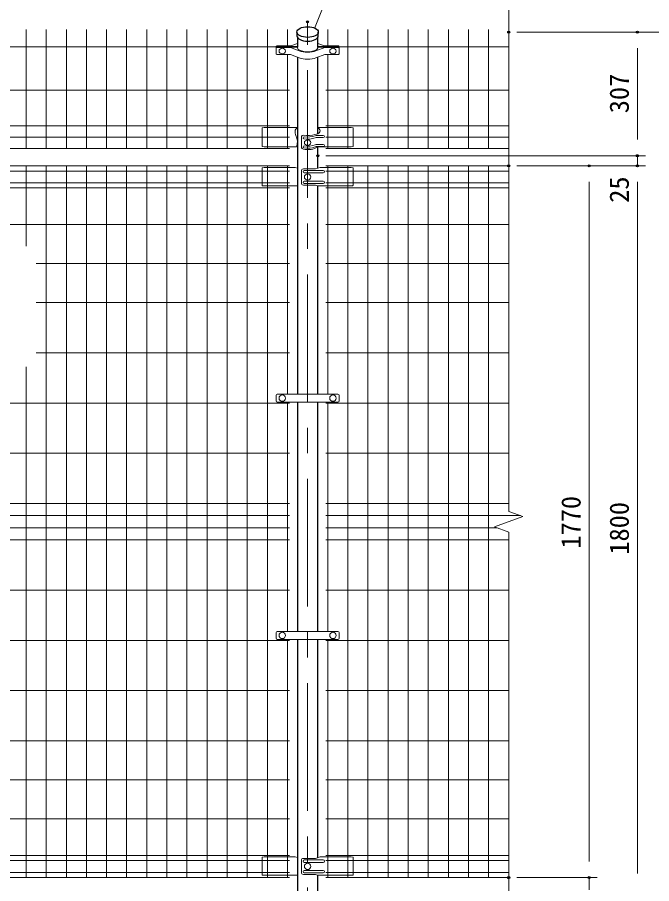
# Model space of a CAD drawing. Units: millimetres, scale not verified. Extents: x -4200 to 4200, y -2970 to 2970.
# Drawn here: x -2107 to -529, y -411 to 1743 of the extents above; entities that cross this region are included whole.
import ezdxf
from ezdxf.enums import TextEntityAlignment as Align

# ---------------------------------------------------------------- set-up
doc = ezdxf.new("R2010")
doc.units = ezdxf.units.MM
doc.header["$LTSCALE"] = 10
doc.header["$PDMODE"] = 32
doc.header["$PDSIZE"] = 5
doc.linetypes.add('USER1', pattern=[50.8, 31.75, -6.35, 6.35, -6.35])
for name, color, linetype, lineweight in [('0-4_D-STR-DIM', 7, 'Continuous', 13), ('0-7_D-STR1', 1, 'Continuous', 25), ('0-8_D-BMK', 2, 'USER1', 13), ('0-9_D-STR2', 7, 'Continuous', 13), ('0-A_D-STR3', 3, 'Continuous', 13), ('0-D_D-STR-TXT', 7, 'Continuous', 13)]:
    doc.layers.add(name, color=color, linetype=linetype, lineweight=lineweight)
doc.layers.add('0-6_Defpoints', color=7, linetype='Continuous')
doc.styles.add('ＭＳ ゴシック', font='')
doc.styles.get('ＭＳ ゴシック').set_extended_font_data('MS Gothic')

msp = doc.modelspace()

# ---------------------------------------------------------------- linework, layer by layer
at = {"layer": '0-4_D-STR-DIM'}
for p, q in [((-884.97, 514.63), (-884.97, 1775.48)), ((-864.97, 1705.98), (-544.97, 1705.98)), ((-864.97, 1705.98), (-424.97, 1705.98)), ((-564.97, 1438.98), (-564.97, 1665.98)), ((-564.97, 1438.98), (-564.97, 1478.98)), ((-1339.57, 1398.98), (-544.97, 1398.98)), ((-1339.57, 1398.98), (-544.97, 1398.98)), ((-564.97, 1373.98), (-564.97, 1398.98)), ((-864.97, 1373.98), (-664.97, 1373.98)), ((-864.97, 1373.98), (-544.97, 1373.98)), ((-864.97, 1373.98), (-544.97, 1373.98)), ((-684.97, -356.02), (-684.97, 1333.98)), ((-564.97, -386.02), (-564.97, 1333.98)), ((-564.97, 1333.98), (-564.97, 1293.98)), ((-920.21, 476.15), (-849.74, 501.81)), ((-849.74, 501.81), (-884.97, 514.63)), ((-884.97, 463.33), (-920.21, 476.15)), ((-884.97, -519.02), (-884.97, 463.33)), ((-684.97, -356.02), (-684.97, -316.02)), ((-864.97, -396.02), (-664.97, -396.02)), ((-864.97, -396.02), (-664.97, -396.02)), ((-684.97, -426.02), (-684.97, -396.02))]:
    msp.add_line(p, q, dxfattribs=at)
at = {"layer": '0-6_Defpoints'}
for p in [(-1384.97, 1731.72), (-884.97, 1705.98), (-564.97, 1705.98), (-1359.57, 1398.98), (-1359.57, 1398.98), (-564.97, 1398.98), (-884.97, 1373.98), (-684.97, 1373.98), (-564.97, 1373.98), (-884.97, -396.02), (-684.97, -396.02)]:
    msp.add_point(p, dxfattribs=at)
at = {"layer": '0-7_D-STR1'}
for p, q in [((-1411.57, 1706.42), (-1411.57, 1696.89)), ((-1358.37, 1696.89), (-1358.37, 1706.42)), ((-1410.37, 1692.94), (-1410.37, 1668.93)), ((-1359.57, 1668.93), (-1359.57, 1692.94)), ((-1410.37, 1644.31), (-1410.37, 806.23)), ((-1359.57, 1453.36), (-1359.57, 1644.31)), ((-1359.57, 1368.07), (-1359.57, 1420.61)), ((-1359.57, 806.23), (-1359.57, 1324.16)), ((-1410.37, 786.23), (-1410.37, 216.23)), ((-1359.57, 216.23), (-1359.57, 786.23)), ((-1410.37, 196.23), (-1410.37, -726.02)), ((-1359.57, -345.93), (-1359.57, 196.23))]:
    msp.add_line(p, q, dxfattribs=at)
msp.add_lwpolyline([(-1410.37, -726.02), (-1359.57, -726.02), (-1359.57, -389.84)], dxfattribs=at)
msp.add_ellipse((-1384.97, 1706.42), major_axis=(26.6, 0), ratio=0.5, dxfattribs=at)
msp.add_ellipse((-1384.97, 1696.89), major_axis=(26.6, 0), ratio=0.5, start_param=3.1415927, end_param=6.2831853, dxfattribs=at)
at = {"layer": '0-8_D-BMK'}
msp.add_line((-1384.97, -738.02), (-1384.97, 1731.72), dxfattribs=at)
at = {"layer": '0-9_D-STR2'}
for p, q in [((-2084.97, 1416.88), (-2084.97, 1712.48)), ((-2034.97, 1416.88), (-2034.97, 1712.48)), ((-1984.97, 1416.88), (-1984.97, 1712.48)), ((-1934.97, 1416.88), (-1934.97, 1712.48)), ((-1884.97, 1416.88), (-1884.97, 1712.48)), ((-1834.97, 1416.88), (-1834.97, 1712.48)), ((-1784.97, 1416.88), (-1784.97, 1712.48)), ((-1734.97, 1416.88), (-1734.97, 1712.48)), ((-1684.97, 1416.88), (-1684.97, 1712.48)), ((-1634.97, 1416.88), (-1634.97, 1712.48)), ((-1584.97, 1416.88), (-1584.97, 1712.48)), ((-1534.97, 1416.88), (-1534.97, 1712.48)), ((-1484.97, 1416.88), (-1484.97, 1712.48)), ((-1434.97, 1668.93), (-1434.97, 1712.48)), ((-1334.97, 1668.93), (-1334.97, 1712.48)), ((-1284.97, 1416.88), (-1284.97, 1712.48)), ((-1234.97, 1416.88), (-1234.97, 1712.48)), ((-1184.97, 1416.88), (-1184.97, 1712.48)), ((-1134.97, 1416.88), (-1134.97, 1712.48)), ((-1084.97, 1416.88), (-1084.97, 1712.48)), ((-1034.97, 1416.88), (-1034.97, 1712.48)), ((-984.97, 1416.88), (-984.97, 1712.48)), ((-934.97, 1416.88), (-934.97, 1712.48)), ((-3339.97, 1669.98), (-1429.97, 1669.98)), ((-1339.97, 1669.98), (-884.97, 1669.98)), ((-1434.97, 1416.88), (-1434.97, 1650.46)), ((-1334.97, 1416.88), (-1334.97, 1650.46)), ((-3339.97, 1561.72), (-1429.97, 1561.72)), ((-1339.97, 1561.72), (-884.97, 1561.72)), ((-3339.97, 1472.88), (-1429.97, 1472.88)), ((-1339.97, 1472.88), (-884.97, 1472.88)), ((-3339.97, 1444.88), (-1429.97, 1444.88)), ((-1339.97, 1444.88), (-884.97, 1444.88)), ((-3339.97, 1416.88), (-1429.97, 1416.88)), ((-1339.97, 1416.88), (-884.97, 1416.88)), ((-1429.97, 1373.98), (-3339.97, 1373.98)), ((-1429.97, 1360.88), (-3339.97, 1360.88)), ((-2084.97, 1173.98), (-2084.97, 1373.98)), ((-2034.97, -396.02), (-2034.97, 1373.98)), ((-1984.97, -396.02), (-1984.97, 1373.98)), ((-1934.97, -396.02), (-1934.97, 1373.98)), ((-1884.97, -396.02), (-1884.97, 1373.98)), ((-1834.97, -396.02), (-1834.97, 1373.98)), ((-1784.97, -396.02), (-1784.97, 1373.98)), ((-1734.97, -396.02), (-1734.97, 1373.98)), ((-1684.97, -396.02), (-1684.97, 1373.98)), ((-1634.97, -396.02), (-1634.97, 1373.98)), ((-1584.97, -396.02), (-1584.97, 1373.98)), ((-1534.97, -396.02), (-1534.97, 1373.98)), ((-1484.97, -396.02), (-1484.97, 1373.98)), ((-1434.97, 806.23), (-1434.97, 1373.98)), ((-1339.97, 1373.98), (-884.97, 1373.98)), ((-1339.97, 1360.88), (-884.97, 1360.88)), ((-1334.97, 806.23), (-1334.97, 1373.98)), ((-1284.97, -396.02), (-1284.97, 1373.98)), ((-1234.97, -396.02), (-1234.97, 1373.98)), ((-1184.97, -396.02), (-1184.97, 1373.98)), ((-1134.97, -396.02), (-1134.97, 1373.98)), ((-1084.97, -396.02), (-1084.97, 1373.98)), ((-1034.97, -396.02), (-1034.97, 1373.98)), ((-984.97, -396.02), (-984.97, 1373.98)), ((-934.97, -396.02), (-934.97, 1373.98)), ((-1429.97, 1331.08), (-3339.97, 1331.08)), ((-1429.97, 1319.22), (-3339.97, 1319.22)), ((-1339.97, 1331.08), (-884.97, 1331.08)), ((-1339.97, 1319.22), (-884.97, 1319.22)), ((-1429.97, 1227.98), (-3339.97, 1227.98)), ((-1339.97, 1227.98), (-884.97, 1227.98)), ((-1429.97, 1130.98), (-2059.97, 1130.98)), ((-1339.97, 1130.98), (-884.97, 1130.98)), ((-1429.97, 1033.98), (-2059.97, 1033.98)), ((-1339.97, 1033.98), (-884.97, 1033.98)), ((-1429.97, 908.98), (-2059.97, 908.98)), ((-1339.97, 908.98), (-884.97, 908.98)), ((-2084.97, -396.02), (-2084.97, 873.98)), ((-1429.97, 783.98), (-3339.97, 783.98)), ((-1434.97, 216.23), (-1434.97, 786.23)), ((-1339.97, 783.98), (-884.97, 783.98)), ((-1334.97, 216.23), (-1334.97, 786.23)), ((-1429.97, 658.98), (-3339.97, 658.98)), ((-1339.97, 658.98), (-884.97, 658.98)), ((-1429.97, 533.98), (-3339.97, 533.98)), ((-1339.97, 533.98), (-884.97, 533.98)), ((-1429.97, 503.98), (-3339.97, 503.98)), ((-1339.97, 503.98), (-855.71, 503.98)), ((-1429.97, 473.98), (-3339.97, 473.98)), ((-1339.97, 473.98), (-914.24, 473.98)), ((-1429.97, 443.98), (-3339.97, 443.98)), ((-1339.97, 443.98), (-884.97, 443.98)), ((-1429.97, 318.98), (-3339.97, 318.98)), ((-1339.97, 318.98), (-884.97, 318.98)), ((-1429.97, 193.98), (-3339.97, 193.98)), ((-1434.97, -396.02), (-1434.97, 196.23)), ((-1339.97, 193.98), (-884.97, 193.98)), ((-1334.97, -396.02), (-1334.97, 196.23)), ((-1429.97, 68.98), (-3339.97, 68.98)), ((-1339.97, 68.98), (-884.97, 68.98)), ((-1429.97, -56.02), (-3339.97, -56.02)), ((-1339.97, -56.02), (-884.97, -56.02)), ((-1429.97, -153.02), (-3339.97, -153.02)), ((-1339.97, -153.02), (-884.97, -153.02)), ((-1429.97, -250.02), (-3339.97, -250.02)), ((-1339.97, -250.02), (-884.97, -250.02)), ((-1429.97, -341.26), (-3339.97, -341.26)), ((-1339.97, -341.26), (-884.97, -341.26)), ((-1429.97, -353.12), (-3339.97, -353.12)), ((-1339.97, -353.12), (-884.97, -353.12)), ((-1429.97, -382.92), (-3339.97, -382.92)), ((-1339.97, -382.92), (-884.97, -382.92)), ((-1429.97, -396.02), (-3339.97, -396.02)), ((-1339.97, -396.02), (-884.97, -396.02))]:
    msp.add_line(p, q, dxfattribs=at)
at = {"layer": '0-A_D-STR3'}
for p, q in [((-1463.47, 1669.93), (-1463.47, 1655.41)), ((-1463.47, 1666.98), (-1463.47, 1652.46)), ((-1426.98, 1671.88), (-1461.47, 1671.88)), ((-1410.37, 1670.75), (-1461.47, 1670.75)), ((-1410.37, 1668.93), (-1461.47, 1668.93)), ((-1427.47, 1667.8), (-1461.47, 1667.8)), ((-1427.47, 1667.8), (-1405.61, 1659.92)), ((-1426.98, 1671.88), (-1410.37, 1677.87)), ((-1410.37, 1668.93), (-1410.37, 1667.33)), ((-1342.47, 1667.8), (-1364.34, 1659.92)), ((-1342.97, 1671.88), (-1359.57, 1677.87)), ((-1359.57, 1670.75), (-1308.47, 1670.75)), ((-1359.57, 1668.93), (-1308.47, 1668.93)), ((-1359.57, 1668.93), (-1359.57, 1667.33)), ((-1342.97, 1671.88), (-1308.47, 1671.88)), ((-1342.47, 1667.8), (-1308.47, 1667.8)), ((-1306.47, 1669.93), (-1306.47, 1655.41)), ((-1306.47, 1666.98), (-1306.47, 1652.46)), ((-1427.41, 1650.46), (-1461.47, 1650.46)), ((-1427.41, 1650.46), (-1405.63, 1642.6)), ((-1342.54, 1650.46), (-1364.32, 1642.6)), ((-1342.54, 1650.46), (-1308.47, 1650.46)), ((-1492.97, 1468.88), (-1497.97, 1467.88)), ((-1497.97, 1467.88), (-1497.97, 1421.88)), ((-1410.37, 1468.88), (-1492.97, 1468.88)), ((-1276.97, 1468.88), (-1359.57, 1468.88)), ((-1276.97, 1468.88), (-1271.97, 1467.88)), ((-1271.97, 1467.88), (-1271.97, 1421.88)), ((-1400.46, 1419.86), (-1400.46, 1446.58)), ((-1361.62, 1449.31), (-1345.97, 1449.31)), ((-1361.62, 1444.11), (-1345.97, 1444.11)), ((-1492.97, 1420.88), (-1497.97, 1421.88)), ((-1361.62, 1426.79), (-1345.97, 1426.79)), ((-1276.97, 1420.88), (-1271.97, 1421.88)), ((-1412.61, 1420.88), (-1492.97, 1420.88)), ((-1361.62, 1421.6), (-1345.97, 1421.6)), ((-1276.97, 1420.88), (-1356.73, 1420.88)), ((-1492.97, 1369.98), (-1497.97, 1368.98)), ((-1497.97, 1368.98), (-1497.97, 1325.16)), ((-1492.97, 1369.98), (-1415.89, 1369.98)), ((-1415.89, 1369.98), (-1410.37, 1368.07)), ((-1400.46, 1360.98), (-1400.46, 1330.98)), ((-1365.62, 1365.98), (-1395.46, 1365.98)), ((-1345.97, 1361.98), (-1393.39, 1361.98)), ((-1354.06, 1369.98), (-1365.62, 1365.98)), ((-1276.97, 1369.98), (-1354.06, 1369.98)), ((-1276.97, 1369.98), (-1271.97, 1368.98)), ((-1271.97, 1368.98), (-1271.97, 1325.16)), ((-1345.97, 1355.98), (-1393.39, 1355.98)), ((-1345.97, 1335.98), (-1393.39, 1335.98)), ((-1410.37, 1324.16), (-1496.97, 1324.16)), ((-1365.62, 1325.98), (-1395.46, 1325.98)), ((-1345.97, 1329.98), (-1393.39, 1329.98)), ((-1360.37, 1324.16), (-1365.62, 1325.98)), ((-1360.37, 1324.16), (-1272.97, 1324.16)), ((-1463.47, 803.23), (-1463.47, 789.23)), ((-1460.47, 806.23), (-1309.47, 806.23)), ((-1306.47, 803.23), (-1306.47, 789.23)), ((-1460.47, 786.23), (-1309.47, 786.23)), ((-1460.47, 216.23), (-1309.47, 216.23)), ((-1463.47, 213.23), (-1463.47, 199.23)), ((-1460.47, 196.23), (-1309.47, 196.23)), ((-1306.47, 213.23), (-1306.47, 199.23)), ((-1492.97, -344.02), (-1497.97, -345.02)), ((-1492.97, -344.02), (-1415.89, -344.02)), ((-1415.89, -344.02), (-1410.37, -345.93)), ((-1354.06, -344.02), (-1365.62, -348.02)), ((-1276.97, -344.02), (-1354.06, -344.02)), ((-1276.97, -344.02), (-1271.97, -345.02)), ((-1497.97, -345.02), (-1497.97, -388.84)), ((-1400.46, -353.02), (-1400.46, -383.02)), ((-1365.62, -348.02), (-1395.46, -348.02)), ((-1345.97, -352.02), (-1393.39, -352.02)), ((-1345.97, -358.02), (-1393.39, -358.02)), ((-1271.97, -345.02), (-1271.97, -388.84)), ((-1345.97, -378.02), (-1393.39, -378.02)), ((-1345.97, -384.02), (-1393.39, -384.02)), ((-1410.37, -389.84), (-1496.97, -389.84)), ((-1365.62, -388.02), (-1395.46, -388.02)), ((-1360.37, -389.84), (-1365.62, -388.02)), ((-1360.37, -389.84), (-1272.97, -389.84))]:
    msp.add_line(p, q, dxfattribs=at)
for centre in [(-1384.97, 1345.98), (-1447.97, 796.23), (-1321.97, 796.23), (-1447.97, 206.23), (-1321.97, 206.23), (-1384.97, -368.02)]:
    msp.add_circle(centre, 8, dxfattribs=at)
for centre, radius, start, end in [((-1461.47, 1669.88), 2, 90, 180), ((-1461.47, 1668.75), 2, 90, 180), ((-1461.47, 1666.93), 2, 90, 180), ((-1461.47, 1665.8), 2, 90, 180), ((-1308.47, 1669.88), 2, 0, 90), ((-1308.47, 1668.75), 2, 0, 90), ((-1308.47, 1666.93), 2, 0, 90), ((-1308.47, 1665.8), 2, 0, 90), ((-1461.47, 1652.46), 2, 180, 270), ((-1308.47, 1652.46), 2, 270, 0), ((-1385.32, 1459.67), 30.58, 178.08798, 199.92327), ((-1445.66, 1433.39), 35.34, 339.26627, 26.65363), ((-1396.3, 1445.39), 4.32, 78.7868, 164.11124), ((-1361.79, 1435.82), 13.5, 89.31125, 110.04391), ((-1361.79, 1430.62), 13.5, 89.31125, 110.04391), ((-1361.79, 1413.3), 13.5, 89.31125, 110.04391), ((-1394.35, 1421.14), 6.24, 191.76338, 259.74214), ((-1361.79, 1408.1), 13.5, 89.31125, 110.04391), ((-1356.9, 1407.38), 13.5, 89.31125, 110.04391), ((-1395.46, 1360.98), 5, 90, 180), ((-1393.39, 1358.98), 3, 90, 270), ((-1345.97, 1358.98), 3, 270, 90), ((-1393.39, 1332.98), 3, 90, 270), ((-1345.97, 1332.98), 3, 270, 90), ((-1496.97, 1325.16), 1, 180, 270), ((-1395.46, 1330.98), 5, 180, 270), ((-1272.97, 1325.16), 1, 270, 0), ((-1460.47, 803.23), 3, 90, 180), ((-1309.47, 803.23), 3, 0, 90), ((-1460.47, 789.23), 3, 180, 270), ((-1309.47, 789.23), 3, 270, 0), ((-1460.47, 213.23), 3, 90, 180), ((-1309.47, 213.23), 3, 0, 90), ((-1460.47, 199.23), 3, 180, 270), ((-1309.47, 199.23), 3, 270, 0), ((-1395.46, -353.02), 5, 90, 180), ((-1393.39, -355.02), 3, 90, 270), ((-1345.97, -355.02), 3, 270, 90), ((-1395.46, -383.02), 5, 180, 270), ((-1393.39, -381.02), 3, 90, 270), ((-1345.97, -381.02), 3, 270, 90), ((-1496.97, -388.84), 1, 180, 270), ((-1272.97, -388.84), 1, 270, 0)]:
    msp.add_arc(centre, radius, start, end, dxfattribs=at)
for centre, major_axis in [((-1447.97, 1659.13), (8, 0)), ((-1321.97, 1659.13), (-8, 0)), ((-1384.97, 1431.38), (-8, 0))]:
    msp.add_ellipse(centre, major_axis=major_axis, ratio=0.866025, dxfattribs=at)
for centre, major_axis, ratio, start_param, end_param in [((-1384.97, 1667.8), (25.42, 0), 0.419761, 3.1858551, 6.2389229), ((-1384.97, 1667.8), (-27.7, 0), 0.426895, 0.7301422, 2.4114505), ((-1384.97, 1650.48), (27.71, 0), 0.426735, 3.8711092, 5.5536687), ((-1403.19, 1460.6), (12.7, 0), 0.691746, 2.1724005, 3.1415927), ((-1366.76, 1460.6), (-12.7, 0), 0.691746, 1.5707963, 4.1107848), ((-1393.39, 1443.23), (-3, 0), 0.866025, 4.712389, 7.5009225), ((-1384.97, 1460.6), (-27, 0), 0.440741, 1.1681201, 2.3111205), ((-1384.97, 1451.94), (-27, 0), 0.440741, 1.2133042, 2.3288516), ((-1384.97, 1457.14), (-27, 0), 0.440741, 1.2540176, 2.3288516), ((-1345.97, 1446.71), (3, 0), 0.866025, 4.712389, 7.8539816), ((-1393.39, 1420.71), (-3, 0), 0.866025, 4.712389, 7.5009225), ((-1384.97, 1434.62), (-27, 0), 0.440741, 1.2540176, 2.3288516), ((-1345.97, 1424.2), (3, 0), 0.866025, 4.712389, 7.8539816), ((-1384.97, 1425.96), (-27, 0), 0.440741, 1.1692992, 2.623229), ((-1384.97, 1429.42), (-27, 0), 0.440741, 1.2133042, 2.3288516)]:
    msp.add_ellipse(centre, major_axis=major_axis, ratio=ratio, start_param=start_param, end_param=end_param, dxfattribs=at)
at = {"layer": '0-D_D-STR-TXT'}
msp.add_lwpolyline([(-787.46, 1830.45), (-1322.14, 1830.45), (-1367.63, 1715.5)], dxfattribs=at)

# ---------------------------------------------------------------- texts
at = {"layer": '0-4_D-STR-DIM', "style": 'ＭＳ ゴシック'}
for s, p in [('307', (-571.72, 1504.5)), ('25', (-571.72, 1281.88)), ('1770', (-691.72, 422.08)), ('1800', (-571.72, 407.08))]:
    msp.add_text(s, height=48.09, rotation=90, dxfattribs=at).set_placement(p, align=Align.BOTTOM_LEFT)

doc.saveas('drawing.dxf')
